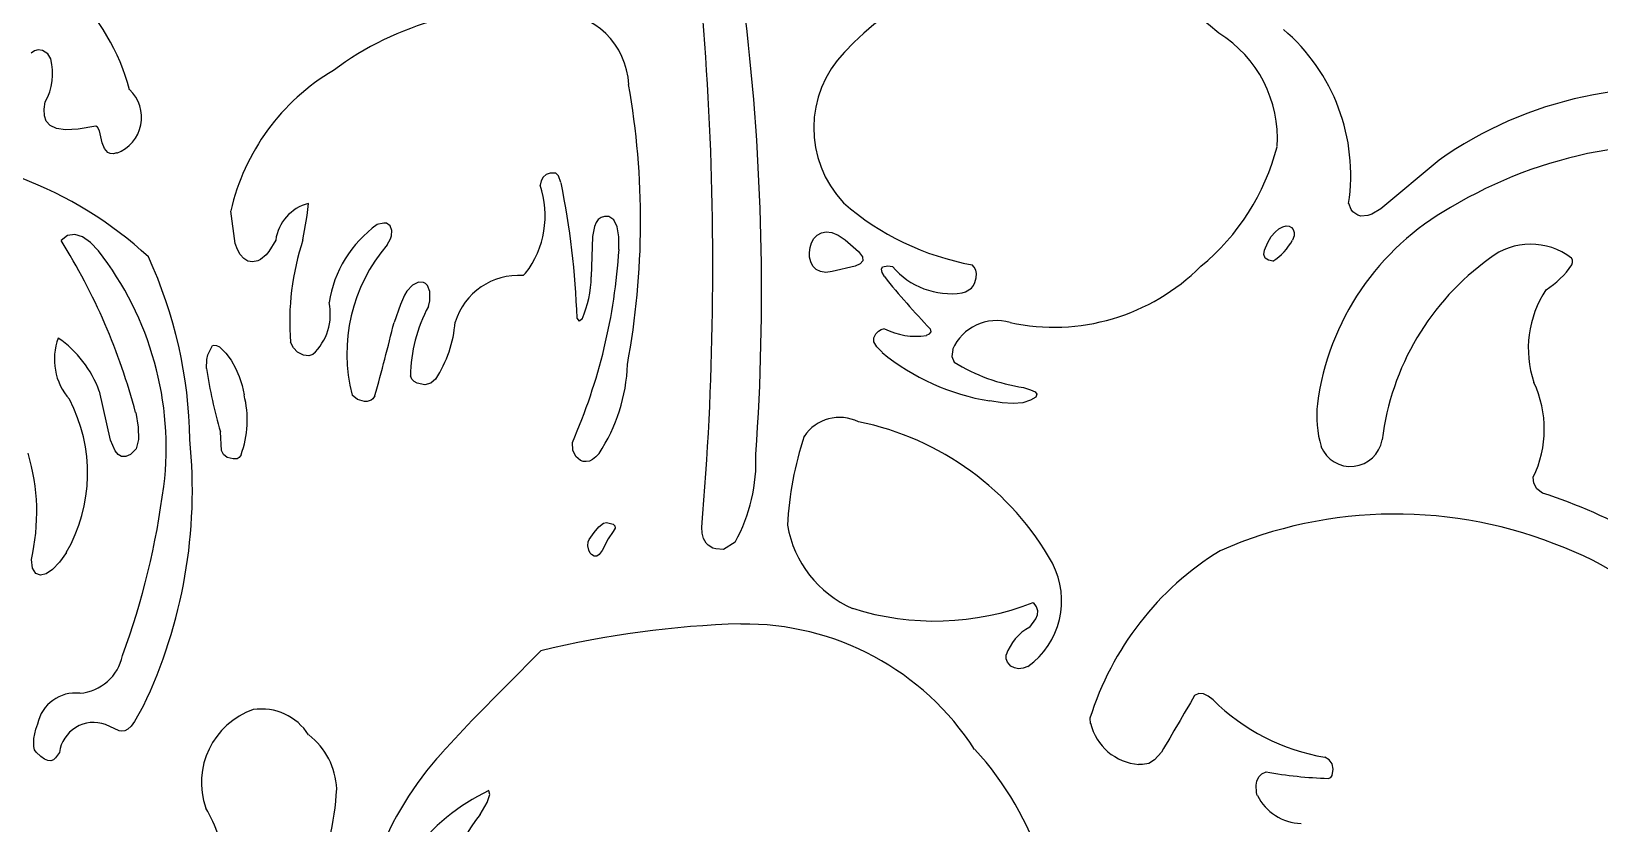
# Model space of a CAD drawing. Extents: x 0.98 to 3.75, y 0.23 to 4.49.
# Drawn here: x 1.986 to 2.993, y 2.877 to 3.386 of the extents above; entities that cross this region are included whole.
import ezdxf

# ---------------------------------------------------------------- set-up
doc = ezdxf.new("R2010")
doc.units = 0
doc.header["$MEASUREMENT"] = 0
doc.layers.add('Arc', color=6, linetype='CONTINUOUS')
doc.layers.add('Line', color=1, linetype='CONTINUOUS')

msp = doc.modelspace()

# ---------------------------------------------------------------- linework, layer by layer
at = {"layer": 'Arc', "color": 0, "true_color": 0x000000}
for centre, radius, start, end in [((0.4367, 3.2349), 1.9867, -4.8329, 11.0905), ((2.6343, 3.2568), 0.1712, 48.262, 137.582), ((1.9155, 3.3128), 0.138, 14.8799, 46.2233), ((2.2975, 3.2037), 0.1962, 82.9261, 126.8856), ((2.3202, 3.3491), 0.0493, 2.9544, 88.3163), ((0.9555, 3.2188), 1.4992, -3.9927, 6.725), ((2.7063, 3.317), 0.0796, -3.803, 58.1117), ((2.7103, 3.2935), 0.1227, -8.6075, 49.661), ((1.962, 3.3587), 0.0375, -29.1752, 14.4794), ((2.558, 3.3237), 0.0698, 135.8514, -136.5595), ((2.2516, 3.2391), 0.1412, 120.5934, 167.1716), ((2.0322, 3.3305), 0.0244, -69.7117, 46.9164), ((1.8713, 3.264), 0.5057, -10.4947, 9.9798), ((3.0359, 3.0955), 0.2539, 32.9779, 125.1609), ((3.0441, 3.0281), 0.2853, 80.3388, 121.0008), ((1.8913, 3.058), 0.2495, 47.165, 91.6987), ((2.644, 3.3481), 0.1463, -50.6597, -14.4128), ((2.2551, 3.2673), 0.0606, -37.4545, 18.9184), ((1.8017, 3.1824), 0.5349, 2.0632, 11.4477), ((2.1706, 3.248), 0.0281, 104.1539, 172.5515), ((2.6202, 3.4046), 0.1714, -131.2143, -100.1793), ((2.98, 3.1243), 0.1699, 119.1895, 172.4039), ((2.2519, 3.2), 0.0758, 125.5924, 171.2159), ((1.6666, 3.0391), 0.3994, 14.7853, 32.1202), ((1.8666, 3.1183), 0.2058, -6.8839, 37.9291), ((2.3202, 3.199), 0.1685, 161.6874, -175.646), ((2.2951, 3.1789), 0.1067, 139.2027, -165.483), ((1.9976, 3.2686), 0.3663, -23.6201, -3.5754), ((2.7613, 3.271), 0.0394, -56.4318, -29.2985), ((2.9486, 3.2064), 0.0427, 52.3869, 128.2968), ((1.7949, 3.1188), 0.2928, 0.9497, 24.6541), ((2.5764, 3.2666), 0.0493, -139.7311, -81.7405), ((2.6424, 3.3292), 0.1334, -102.175, -44.9809), ((3.0209, 3.1028), 0.169, 125.7448, 172.9618), ((2.9274, 3.2683), 0.0576, -57.3861, -34.3019), ((2.2987, 3.1864), 0.0427, 86.0662, 162.6834), ((2.2783, 3.2285), 0.067, -24.1592, -0.2416), ((2.918, 3.5363), 0.4926, -141.2979, -136.1), ((3.0153, 3.1821), 0.0683, 146.4435, -161.4501), ((2.1432, 3.204), 0.0346, -47.5283, 12.7578), ((2.3294, 3.1625), 0.1002, 152.2252, 178.8688), ((0.8189, 3.5389), 1.4405, -15.5853, -13.651), ((2.1792, 3.2054), 0.079, -32.8374, -4.5838), ((2.554, 3.2356), 0.0456, -116.6621, -81.7777), ((2.6057, 3.1691), 0.031, 73.9145, 156.229), ((2.0393, 3.1751), 0.0387, 159.1843, -138.6921), ((1.9637, 3.1312), 0.0698, 19.6729, 55.627), ((2.6247, 3.2929), 0.1463, -129.2766, -99.2567), ((2.6397, 3.2721), 0.1162, -121.8153, -98.3236), ((2.4042, 3.2159), 0.3095, -171.3393, -163.6383), ((2.2579, 3.1758), 0.1108, -33.4021, -2.0174), ((2.0618, 3.1361), 0.0627, -20.7313, 14.9852), ((2.887, 3.1304), 0.0703, -26.0135, 25.2286), ((1.9196, 3.1021), 0.1023, -29.9135, 27.6215), ((2.8816, 3.1389), 0.0704, 173.6198, -163.7573), ((2.5048, 3.1106), 0.0273, 63.586, 146.3392), ((2.4799, 2.9536), 0.1853, 29.3249, 78.4489), ((1.7686, 3.0911), 0.3206, -25.6278, 5.8223), ((2.6857, 3.058), 0.2146, 161.577, 177.1516), ((2.8329, 3.1269), 0.0205, -157.8869, -9.716), ((1.8561, 3.0769), 0.1332, -13.1308, 16.5644), ((2.3447, 3.1095), 0.1064, -29.0244, 2.6704), ((1.5851, 3.1546), 0.4895, -20.265, -7.1512), ((2.8258, 2.6998), 0.4108, 61.6942, 71.4861), ((2.8618, 2.7945), 0.2814, 67.2984, 113.6117), ((2.5412, 3.0803), 0.0708, -170.5283, -113.4418), ((2.8512, 2.8868), 0.1945, 121.6724, 162.6604), ((2.9019, 2.8751), 0.1917, 8.2803, 69.0549), ((2.5957, 3.0201), 0.0517, -54.6435, 27.8596), ((2.5659, 3.1819), 0.1747, -107.6138, -68.7781), ((2.4586, 2.3909), 0.6147, 91.6039, 103.6999), ((2.4436, 2.8292), 0.1761, 32.8587, 90.7203), ((2.6418, 2.9753), 0.0317, 117.9559, 161.3738), ((2.0147, 2.991), 0.0302, -85.4992, -11.3647), ((2.0141, 2.9363), 0.0247, 83.1591, 168.8485), ((2.1336, 2.9148), 0.0359, 32.5513, 98.5004), ((7.9683, -0.1309), 6.0795, 149.44937, 149.84571), ((2.8385, 3.0513), 0.1334, -134.7168, -99.5529), ((2.0259, 2.9198), 0.0223, 70.4325, 172.0634), ((2.1447, 2.9034), 0.0497, 109.2784, -160.8532), ((2.6993, 2.9493), 0.0342, -166.8792, -94.0413), ((2.1359, 2.8976), 0.046, 2.3687, 52.4895), ((2.4097, 2.7771), 0.2164, 137.8077, 179.9983), ((2.4478, 2.7914), 0.1961, 17.2567, 42.8486), ((2.8264, 3.1797), 0.2736, -100.0476, -91.6476), ((1.9828, 2.9109), 0.1994, -22.0211, -3.2654), ((2.3382, 2.7769), 0.1349, 115.7725, 170.0963), ((2.802, 2.9094), 0.0322, -153.9137, -91.5505), ((2.0117, 2.8371), 0.0996, 7.6268, 30.1445), ((2.4899, 2.7223), 0.2692, 143.3318, 176.3496)]:
    msp.add_arc(centre, radius, start, end, dxfattribs=at)
at = {"layer": 'Line', "color": 0, "true_color": 0x000000}
for p, q in [((1.9902, 3.3739), (1.9878, 3.3733)), ((1.9929, 3.3734), (1.9902, 3.3739)), ((1.9878, 3.3733), (1.9857, 3.3718)), ((1.9963, 3.3712), (1.9929, 3.3734)), ((1.9983, 3.3681), (1.9963, 3.3712)), ((1.9941, 3.3358), (1.9947, 3.3404)), ((1.9943, 3.3316), (1.9941, 3.3358)), ((1.9954, 3.3281), (1.9943, 3.3316)), ((1.9979, 3.3253), (1.9954, 3.3281)), ((2.0019, 3.3234), (1.9979, 3.3253)), ((2.0078, 3.3226), (2.0019, 3.3234)), ((2.0273, 3.3249), (2.0158, 3.323)), ((2.0283, 3.3243), (2.0273, 3.3249)), ((2.0296, 3.3218), (2.0283, 3.3243)), ((2.0158, 3.323), (2.0078, 3.3226)), ((2.0313, 3.3142), (2.0296, 3.3218)), ((2.0327, 3.3105), (2.0313, 3.3142)), ((2.0349, 3.3079), (2.0327, 3.3105)), ((2.0364, 3.3073), (2.0349, 3.3079)), ((2.0383, 3.3071), (2.0364, 3.3073)), ((2.0407, 3.3077), (2.0383, 3.3071)), ((2.8897, 3.303), (2.8524, 3.2718)), ((2.3164, 3.2938), (2.3145, 3.2921)), ((2.319, 3.2947), (2.3164, 3.2938)), ((2.3225, 3.2948), (2.319, 3.2947)), ((2.3244, 3.293), (2.3225, 3.2948)), ((2.3259, 3.2886), (2.3244, 3.293)), ((2.3132, 3.2898), (2.3125, 3.2869)), ((2.3145, 3.2921), (2.3132, 3.2898)), ((2.1629, 3.2676), (2.1637, 3.2752)), ((2.8332, 3.2713), (2.8317, 3.2752)), ((2.1167, 3.2495), (2.1139, 3.2704)), ((2.1602, 3.2519), (2.1629, 3.2676)), ((2.3484, 3.263), (2.3474, 3.2605)), ((2.3498, 3.265), (2.3484, 3.263)), ((2.3516, 3.2663), (2.3498, 3.265)), ((2.3539, 3.2669), (2.3516, 3.2663)), ((2.3566, 3.2668), (2.3539, 3.2669)), ((2.3599, 3.2647), (2.3566, 3.2668)), ((2.362, 3.2603), (2.3599, 3.2647)), ((2.8343, 3.2698), (2.8332, 3.2713)), ((2.8375, 3.2677), (2.8343, 3.2698)), ((2.8394, 3.2672), (2.8375, 3.2677)), ((2.844, 3.2676), (2.8394, 3.2672)), ((2.8466, 3.2684), (2.844, 3.2676)), ((2.8524, 3.2718), (2.8466, 3.2684)), ((2.0091, 3.2547), (2.0049, 3.2514)), ((2.0137, 3.2554), (2.0091, 3.2547)), ((2.0186, 3.2539), (2.0137, 3.2554)), ((2.0237, 3.2502), (2.0186, 3.2539)), ((2.2121, 3.2627), (2.2077, 3.2617)), ((2.2138, 3.2625), (2.2121, 3.2627)), ((2.2162, 3.2609), (2.2138, 3.2625)), ((2.2173, 3.258), (2.2162, 3.2609)), ((2.2165, 3.2525), (2.217, 3.2545)), ((2.217, 3.2545), (2.2173, 3.258)), ((2.3461, 3.254), (2.3453, 3.2282)), ((2.3474, 3.2605), (2.3461, 3.254)), ((2.363, 3.2539), (2.362, 3.2603)), ((2.3631, 3.2458), (2.363, 3.2539)), ((2.4868, 3.25), (2.4883, 3.2527)), ((2.4883, 3.2527), (2.4904, 3.2549)), ((2.4904, 3.2549), (2.4931, 3.2564)), ((2.4931, 3.2564), (2.4962, 3.257)), ((2.4962, 3.257), (2.4998, 3.2566)), ((2.4998, 3.2566), (2.5039, 3.255)), ((2.5039, 3.255), (2.5084, 3.252)), ((2.7797, 3.2501), (2.782, 3.254)), ((2.782, 3.254), (2.7845, 3.2569)), ((2.7845, 3.2569), (2.7869, 3.259)), ((2.7869, 3.259), (2.7893, 3.2603)), ((2.7893, 3.2603), (2.7915, 3.2609)), ((2.7915, 3.2609), (2.7934, 3.2607)), ((2.7934, 3.2607), (2.795, 3.2599)), ((2.795, 3.2599), (2.7961, 3.2586)), ((2.7966, 3.2544), (2.7957, 3.2517)), ((2.7961, 3.2586), (2.7966, 3.2567)), ((2.7966, 3.2567), (2.7966, 3.2544)), ((2.0289, 3.2448), (2.0237, 3.2502)), ((2.1181, 3.2457), (2.1167, 3.2495)), ((2.12, 3.2424), (2.1181, 3.2457)), ((2.1384, 3.2445), (2.1365, 3.2423)), ((2.1427, 3.2516), (2.1384, 3.2445)), ((2.2143, 3.2486), (2.2165, 3.2525)), ((2.4854, 3.2438), (2.4858, 3.247)), ((2.4855, 3.2407), (2.4854, 3.2438)), ((2.4858, 3.247), (2.4868, 3.25)), ((2.5084, 3.252), (2.5169, 3.2445)), ((2.5169, 3.2445), (2.5194, 3.241)), ((2.7771, 3.2424), (2.7776, 3.2452)), ((2.7776, 3.2452), (2.7797, 3.2501)), ((2.1223, 3.2399), (2.12, 3.2424)), ((2.1249, 3.2382), (2.1223, 3.2399)), ((2.1279, 3.2377), (2.1249, 3.2382)), ((2.1312, 3.2384), (2.1279, 3.2377)), ((2.1329, 3.2393), (2.1312, 3.2384)), ((2.1365, 3.2423), (2.1329, 3.2393)), ((2.4863, 3.2377), (2.4855, 3.2407)), ((2.4877, 3.235), (2.4863, 3.2377)), ((2.4898, 3.2329), (2.4877, 3.235)), ((2.4926, 3.2315), (2.4898, 3.2329)), ((2.5147, 3.2351), (2.5001, 3.2316)), ((2.5181, 3.2366), (2.5147, 3.2351)), ((2.5197, 3.2385), (2.5181, 3.2366)), ((2.5194, 3.241), (2.5197, 3.2385)), ((2.5316, 3.233), (2.5323, 3.2345)), ((2.5321, 3.2309), (2.5316, 3.233)), ((2.5323, 3.2345), (2.5357, 3.2353)), ((2.5357, 3.2353), (2.5388, 3.2348)), ((2.5913, 3.2343), (2.5899, 3.2359)), ((2.5922, 3.2324), (2.5913, 3.2343)), ((2.7781, 3.2402), (2.7771, 3.2424)), ((2.7801, 3.2388), (2.7781, 3.2402)), ((2.7831, 3.2382), (2.7801, 3.2388)), ((2.9753, 3.2388), (2.9747, 3.2403)), ((2.9749, 3.2358), (2.9754, 3.2373)), ((2.9754, 3.2373), (2.9753, 3.2388)), ((2.2306, 3.2228), (2.227, 3.219)), ((2.2343, 3.2247), (2.2306, 3.2228)), ((2.2376, 3.2246), (2.2343, 3.2247)), ((2.239, 3.2239), (2.2376, 3.2246)), ((2.2402, 3.2226), (2.239, 3.2239)), ((2.2417, 3.2187), (2.2402, 3.2226)), ((2.3032, 3.2304), (2.3016, 3.229)), ((2.496, 3.231), (2.4926, 3.2315)), ((2.5001, 3.2316), (2.496, 3.231)), ((2.5336, 3.2283), (2.5321, 3.2309)), ((2.5894, 3.2208), (2.5907, 3.2225)), ((2.5907, 3.2225), (2.5917, 3.2246)), ((2.5917, 3.2246), (2.5925, 3.2276)), ((2.5926, 3.2302), (2.5922, 3.2324)), ((2.5925, 3.2276), (2.5926, 3.2302)), ((2.2254, 3.2163), (2.2228, 3.2104)), ((2.227, 3.219), (2.2254, 3.2163)), ((2.2408, 3.2092), (2.2416, 3.2128)), ((2.2416, 3.2128), (2.2417, 3.2187)), ((2.5835, 3.2178), (2.5857, 3.2185)), ((2.5857, 3.2185), (2.5894, 3.2208)), ((2.2228, 3.2104), (2.2187, 3.1989)), ((2.3377, 3.1997), (2.3362, 3.2017)), ((2.3394, 3.2011), (2.3377, 3.1997)), ((2.5281, 3.1915), (2.5297, 3.1932)), ((2.5297, 3.1932), (2.5315, 3.1944)), ((2.5315, 3.1944), (2.5336, 3.1949)), ((2.5626, 3.1915), (2.5635, 3.1928)), ((2.5635, 3.1928), (2.5631, 3.1947)), ((2.0992, 3.1781), (2.1022, 3.1841)), ((2.1022, 3.1841), (2.1029, 3.1843)), ((2.1029, 3.1843), (2.1048, 3.184)), ((2.1048, 3.184), (2.1066, 3.1832)), ((2.1066, 3.1832), (2.1107, 3.1792)), ((2.1541, 3.1826), (2.1522, 3.1862)), ((2.1568, 3.1798), (2.1541, 3.1826)), ((2.5267, 3.189), (2.5281, 3.1915)), ((2.5267, 3.1864), (2.5267, 3.189)), ((2.5286, 3.1832), (2.5267, 3.1864)), ((2.5321, 3.1797), (2.5286, 3.1832)), ((2.5605, 3.1906), (2.5626, 3.1915)), ((2.0982, 3.1693), (2.0985, 3.1751)), ((2.0985, 3.1751), (2.0992, 3.1781)), ((2.1107, 3.1792), (2.1141, 3.1747)), ((2.1141, 3.1747), (2.117, 3.1696)), ((2.1606, 3.1779), (2.1568, 3.1798)), ((2.1639, 3.1775), (2.1606, 3.1779)), ((2.1666, 3.1784), (2.1639, 3.1775)), ((2.5774, 3.1816), (2.5769, 3.1771)), ((2.5769, 3.1771), (2.5784, 3.1733)), ((2.117, 3.1696), (2.1193, 3.1641)), ((2.1193, 3.1641), (2.1211, 3.1583)), ((2.2302, 3.1624), (2.2293, 3.1645)), ((2.2316, 3.1609), (2.2302, 3.1624)), ((2.2455, 3.1626), (2.2424, 3.1599)), ((2.0367, 3.1234), (2.0295, 3.1547)), ((2.1211, 3.1583), (2.1224, 3.1523)), ((2.1952, 3.1493), (2.1918, 3.1521)), ((2.2335, 3.1598), (2.2316, 3.1609)), ((2.2385, 3.1589), (2.2335, 3.1598)), ((2.2424, 3.1599), (2.2385, 3.1589)), ((2.6228, 3.1571), (2.6273, 3.1557)), ((2.6273, 3.1557), (2.6303, 3.1544)), ((2.6303, 3.1544), (2.6315, 3.1528)), ((2.6315, 3.1528), (2.6307, 3.151)), ((2.1997, 3.1482), (2.1952, 3.1493)), ((2.2014, 3.1482), (2.1997, 3.1482)), ((2.204, 3.149), (2.2014, 3.1482)), ((2.205, 3.1498), (2.204, 3.149)), ((2.2064, 3.1518), (2.205, 3.1498)), ((2.6091, 3.1472), (2.6012, 3.1485)), ((2.6162, 3.1468), (2.6091, 3.1472)), ((2.6224, 3.1473), (2.6162, 3.1468)), ((2.6274, 3.149), (2.6224, 3.1473)), ((2.6307, 3.151), (2.6274, 3.149)), ((2.0528, 3.141), (2.0545, 3.1316)), ((2.0396, 3.1164), (2.0367, 3.1234)), ((2.0547, 3.1238), (2.0531, 3.1178)), ((2.0545, 3.1316), (2.0547, 3.1238)), ((2.108, 3.1167), (2.1072, 3.1287)), ((2.3335, 3.1169), (2.3332, 3.1219)), ((2.0415, 3.1141), (2.0396, 3.1164)), ((2.0437, 3.1129), (2.0415, 3.1141)), ((2.0464, 3.1128), (2.0437, 3.1129)), ((2.0495, 3.1141), (2.0464, 3.1128)), ((2.0531, 3.1178), (2.0495, 3.1141)), ((2.1092, 3.114), (2.108, 3.1167)), ((2.1115, 3.1121), (2.1092, 3.114)), ((2.1153, 3.1113), (2.1115, 3.1121)), ((2.1193, 3.1121), (2.118, 3.1114)), ((2.1205, 3.1139), (2.1193, 3.1121)), ((2.3354, 3.1129), (2.3335, 3.1169)), ((2.3384, 3.1103), (2.3354, 3.1129)), ((2.3483, 3.1125), (2.3462, 3.1109)), ((2.3504, 3.1148), (2.3483, 3.1125)), ((2.118, 3.1114), (2.1153, 3.1113)), ((2.3402, 3.1097), (2.3384, 3.1103)), ((2.3421, 3.1095), (2.3402, 3.1097)), ((2.3442, 3.1099), (2.3421, 3.1095)), ((2.3462, 3.1109), (2.3442, 3.1099)), ((2.9505, 3.0956), (2.9502, 3.0996)), ((2.9524, 3.0921), (2.9505, 3.0956)), ((2.9562, 3.0893), (2.9524, 3.0921)), ((2.3439, 3.0595), (2.3471, 3.0641)), ((2.3471, 3.0641), (2.3501, 3.0676)), ((2.3501, 3.0676), (2.3531, 3.07)), ((2.3531, 3.07), (2.3552, 3.0705)), ((2.3552, 3.0705), (2.3594, 3.0694)), ((2.3594, 3.0646), (2.3561, 3.06)), ((2.3594, 3.0694), (2.3605, 3.0683)), ((2.3606, 3.0669), (2.3594, 3.0646)), ((2.3605, 3.0683), (2.3606, 3.0669)), ((2.4166, 3.0637), (2.4163, 3.0675)), ((2.4175, 3.0602), (2.4166, 3.0637)), ((2.3432, 3.0554), (2.3433, 3.058)), ((2.3437, 3.0526), (2.3432, 3.0554)), ((2.3433, 3.058), (2.3439, 3.0595)), ((2.3446, 3.0508), (2.3437, 3.0526)), ((2.3524, 3.0525), (2.3505, 3.0498)), ((2.3561, 3.06), (2.3524, 3.0525)), ((2.4191, 3.0572), (2.4175, 3.0602)), ((2.4203, 3.056), (2.4191, 3.0572)), ((2.4234, 3.054), (2.4203, 3.056)), ((2.4253, 3.0535), (2.4234, 3.054)), ((2.4302, 3.0531), (2.4253, 3.0535)), ((2.4378, 3.0578), (2.4302, 3.0531)), ((1.9866, 3.0411), (1.9859, 3.0466)), ((2.0039, 3.0449), (1.9995, 3.0403)), ((2.0083, 3.0511), (2.0039, 3.0449)), ((2.3454, 3.0498), (2.3446, 3.0508)), ((2.3473, 3.0488), (2.3454, 3.0498)), ((2.349, 3.0489), (2.3473, 3.0488)), ((2.3505, 3.0498), (2.349, 3.0489)), ((1.9886, 3.0378), (1.9866, 3.0411)), ((1.9916, 3.0367), (1.9886, 3.0378)), ((1.9953, 3.0376), (1.9916, 3.0367)), ((1.9995, 3.0403), (1.9953, 3.0376)), ((2.6312, 3.0164), (2.6292, 3.019)), ((2.6308, 3.0086), (2.6319, 3.0112)), ((2.632, 3.0138), (2.6312, 3.0164)), ((2.6319, 3.0112), (2.632, 3.0138)), ((2.6269, 3.0033), (2.6308, 3.0086)), ((2.2689, 2.9435), (2.313, 2.9881)), ((2.6117, 2.983), (2.6117, 2.9854)), ((2.6126, 2.9807), (2.6117, 2.983)), ((2.6148, 2.9783), (2.6126, 2.9807)), ((2.6171, 2.9771), (2.6148, 2.9783)), ((2.6197, 2.9766), (2.6171, 2.9771)), ((2.6226, 2.9769), (2.6197, 2.9766)), ((2.6256, 2.978), (2.6226, 2.9769)), ((2.7355, 2.9606), (2.7327, 2.9593)), ((2.7384, 2.9605), (2.7355, 2.9606)), ((2.0577, 2.9525), (2.0521, 2.9426)), ((2.7414, 2.959), (2.7384, 2.9605)), ((2.7447, 2.9566), (2.7414, 2.959)), ((1.9887, 2.9378), (1.9899, 2.9411)), ((2.0421, 2.9368), (2.0334, 2.9408)), ((2.0521, 2.9426), (2.0498, 2.9396)), ((2.2493, 2.9225), (2.2689, 2.9435)), ((2.6659, 2.9415), (2.6656, 2.9448)), ((1.9874, 2.9317), (1.9887, 2.9378)), ((1.9874, 2.9266), (1.9874, 2.9317)), ((2.0439, 2.9365), (2.0421, 2.9368)), ((2.0458, 2.9367), (2.0439, 2.9365)), ((2.0477, 2.9377), (2.0458, 2.9367)), ((2.0498, 2.9396), (2.0477, 2.9377)), ((1.9879, 2.9246), (1.9874, 2.9266)), ((1.9888, 2.9231), (1.9879, 2.9246)), ((1.9918, 2.9203), (1.9888, 2.9231)), ((1.9943, 2.9186), (1.9918, 2.9203)), ((2.0038, 2.9229), (2.0014, 2.9193)), ((2.7114, 2.923), (2.707, 2.918)), ((1.9965, 2.9177), (1.9943, 2.9186)), ((1.9984, 2.9175), (1.9965, 2.9177)), ((2, 2.9181), (1.9984, 2.9175)), ((2.0014, 2.9193), (2, 2.9181)), ((2.6992, 2.915), (2.6968, 2.9152)), ((2.7034, 2.9158), (2.6992, 2.915)), ((2.707, 2.918), (2.7034, 2.9158)), ((2.776, 2.9091), (2.7787, 2.9103)), ((2.8191, 2.918), (2.8164, 2.9198)), ((2.8211, 2.9155), (2.8191, 2.918)), ((2.8218, 2.9122), (2.8211, 2.9155)), ((2.8211, 2.908), (2.8218, 2.9122)), ((2.7722, 2.9018), (2.7727, 2.9044)), ((2.7724, 2.8972), (2.7722, 2.9018)), ((2.7727, 2.9044), (2.774, 2.9071)), ((2.774, 2.9071), (2.776, 2.9091)), ((2.8185, 2.9062), (2.8202, 2.9068)), ((2.8202, 2.9068), (2.8211, 2.908)), ((2.2739, 2.8831), (2.2785, 2.8908)), ((2.2785, 2.8908), (2.2803, 2.8959)), ((2.2803, 2.8959), (2.2795, 2.8983)), ((2.773, 2.8952), (2.7724, 2.8972))]:
    msp.add_line(p, q, dxfattribs=at)

doc.saveas('drawing.dxf')
